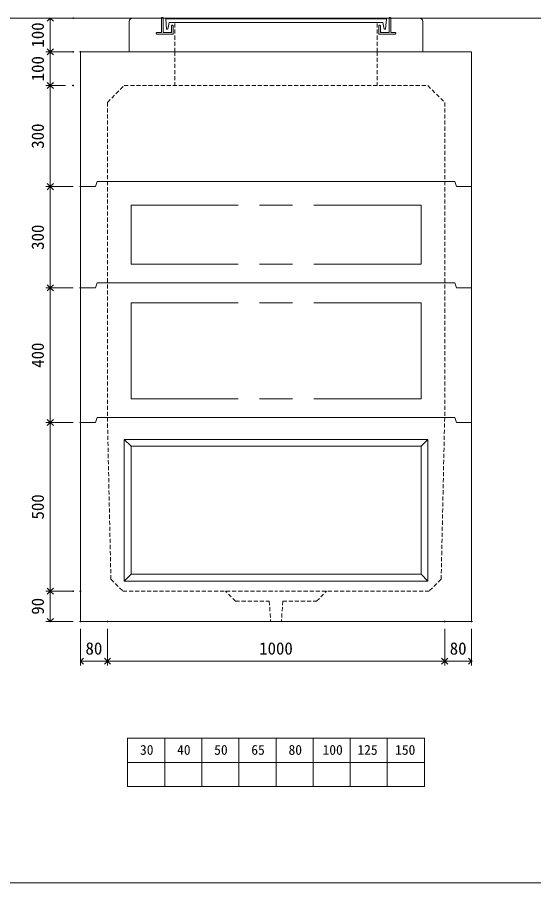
# Model space of a CAD drawing. Units: millimetres, scale not verified. Extents: x -4890 to 18490, y -2339 to 2339.
# Drawn here: x 1828 to 3359, y -1936 to 632 of the extents above; entities that cross this region are included whole.
import ezdxf
from ezdxf.enums import TextEntityAlignment as Align

# ---------------------------------------------------------------- set-up
doc = ezdxf.new("R2010")
doc.units = ezdxf.units.MM
doc.header["$LTSCALE"] = 10
doc.header["$PDMODE"] = 32
doc.header["$PDSIZE"] = 2
doc.linetypes.add('DASHED1', pattern=[1.8, 1.2, -0.6])
doc.linetypes.add('USER2', pattern=[50.8, 31.75, -6.35, 6.35, -6.35])
doc.layers.add('0-1_Defpoints', color=7, linetype='Continuous')
for name, color, linetype, lineweight in [('0-2_waku', 7, 'Continuous', 18), ('0-3_gaikei', 7, 'Continuous', 18), ('0-4_kakure', 7, 'DASHED1', 5), ('0-5_sunpou', 7, 'Continuous', 5), ('0-9_uchigawa', 6, 'Continuous', 18), ('0-B_futa', 3, 'Continuous', 18), ('0-C_GL', 4, 'Continuous', 18), ('0-E_文字１', 7, 'Continuous', 18), ('1-3_uchigawa2', 6, 'USER2', 18)]:
    doc.layers.add(name, color=color, linetype=linetype, lineweight=lineweight)
doc.styles.add('ＭＳ ゴシック', font='')
doc.styles.get('ＭＳ ゴシック').set_extended_font_data('MS Gothic')

# ---------------------------------------------------------------- blocks, each defined once
blk = doc.blocks.new('_Open90')
at = {"layer": '0-5_sunpou'}
blk.add_line((0, 0), (-1, 0), dxfattribs=at)
blk.add_lwpolyline([(-0.5, 0.5), (0, 0), (-0.5, -0.5)], dxfattribs=at)
blk = doc.blocks.new('D84')
at = {"layer": '0-1_Defpoints'}
for p in [(3462.32, 1004.36), (3542.32, 1004.36), (3542.32, 886.94)]:
    blk.add_point(p, dxfattribs=at)
at = {"layer": '0-5_sunpou'}
for p, q in [((3462.32, 982.36), (3462.32, 873.94)), ((3542.32, 982.36), (3542.32, 873.94)), ((3480.32, 886.94), (3524.32, 886.94))]:
    blk.add_line(p, q, dxfattribs=at)
at = {"layer": '0-5_sunpou', "xscale": 18, "yscale": 18, "rotation": 180}
blk.add_blockref('_Open90', (3462.32, 886.94), dxfattribs=at)
at = {"layer": '0-5_sunpou', "xscale": 18, "yscale": 18}
blk.add_blockref('_Open90', (3542.32, 886.94), dxfattribs=at)
at = {"layer": '0-5_sunpou', "style": 'ＭＳ ゴシック'}
blk.add_text('80', height=36.66, dxfattribs=at).set_placement((3477.32, 894.94), align=Align.BOTTOM_LEFT)
blk = doc.blocks.new('D85')
at = {"layer": '0-1_Defpoints'}
for p in [(3542.32, 1004.36), (4542.32, 1004.36), (4542.32, 886.94)]:
    blk.add_point(p, dxfattribs=at)
at = {"layer": '0-5_sunpou'}
for p, q in [((3542.32, 982.36), (3542.32, 873.94)), ((4542.32, 982.36), (4542.32, 873.94)), ((3560.32, 886.94), (4524.32, 886.94))]:
    blk.add_line(p, q, dxfattribs=at)
at = {"layer": '0-5_sunpou', "xscale": 18, "yscale": 18, "rotation": 180}
blk.add_blockref('_Open90', (3542.32, 886.94), dxfattribs=at)
at = {"layer": '0-5_sunpou', "xscale": 18, "yscale": 18}
blk.add_blockref('_Open90', (4542.32, 886.94), dxfattribs=at)
at = {"layer": '0-5_sunpou', "style": 'ＭＳ ゴシック'}
blk.add_text('1000', height=36.66, dxfattribs=at).set_placement((3992.32, 894.94), align=Align.BOTTOM_LEFT)
blk = doc.blocks.new('D86')
at = {"layer": '0-1_Defpoints'}
for p in [(4542.32, 1004.36), (4622.32, 1004.36), (4622.32, 886.94)]:
    blk.add_point(p, dxfattribs=at)
at = {"layer": '0-5_sunpou'}
for p, q in [((4542.32, 982.36), (4542.32, 873.94)), ((4622.32, 982.36), (4622.32, 873.94)), ((4560.32, 886.94), (4604.32, 886.94))]:
    blk.add_line(p, q, dxfattribs=at)
at = {"layer": '0-5_sunpou', "xscale": 18, "yscale": 18, "rotation": 180}
blk.add_blockref('_Open90', (4542.32, 886.94), dxfattribs=at)
at = {"layer": '0-5_sunpou', "xscale": 18, "yscale": 18}
blk.add_blockref('_Open90', (4622.32, 886.94), dxfattribs=at)
at = {"layer": '0-5_sunpou', "style": 'ＭＳ ゴシック'}
blk.add_text('80', height=36.66, dxfattribs=at).set_placement((4557.32, 894.94), align=Align.BOTTOM_LEFT)
blk = doc.blocks.new('D87')
at = {"layer": '0-1_Defpoints'}
for p in [(3462.32, 1094.36), (3373, 1004.36), (3462.32, 1004.36)]:
    blk.add_point(p, dxfattribs=at)
at = {"layer": '0-5_sunpou'}
for p, q in [((3440.32, 1094.36), (3360, 1094.36)), ((3373, 1076.36), (3373, 1022.36)), ((3440.32, 1004.36), (3360, 1004.36))]:
    blk.add_line(p, q, dxfattribs=at)
at = {"layer": '0-5_sunpou', "xscale": 18, "yscale": 18}
for p, rotation in [((3373, 1094.36), 90), ((3373, 1004.36), 270)]:
    blk.add_blockref('_Open90', p, dxfattribs=dict(at, rotation=rotation))
at = {"layer": '0-5_sunpou', "style": 'ＭＳ ゴシック'}
blk.add_text('90', height=36.66, rotation=90, dxfattribs=at).set_placement((3365, 1024.36), align=Align.BOTTOM_LEFT)
blk = doc.blocks.new('D88')
at = {"layer": '0-1_Defpoints'}
for p in [(3462.32, 1594.36), (3373, 1094.36), (3440.32, 1094.36)]:
    blk.add_point(p, dxfattribs=at)
at = {"layer": '0-5_sunpou'}
for p, q in [((3440.32, 1594.36), (3360, 1594.36)), ((3373, 1576.36), (3373, 1112.36)), ((3418.32, 1094.36), (3360, 1094.36))]:
    blk.add_line(p, q, dxfattribs=at)
at = {"layer": '0-5_sunpou', "xscale": 18, "yscale": 18}
for p, rotation in [((3373, 1594.36), 90), ((3373, 1094.36), 270)]:
    blk.add_blockref('_Open90', p, dxfattribs=dict(at, rotation=rotation))
at = {"layer": '0-5_sunpou', "style": 'ＭＳ ゴシック'}
blk.add_text('500', height=36.66, rotation=90, dxfattribs=at).set_placement((3365, 1306.86), align=Align.BOTTOM_LEFT)
blk = doc.blocks.new('D89')
at = {"layer": '0-1_Defpoints'}
for p in [(3440.32, 2794.36), (3373, 2694.36), (3462.32, 2694.36)]:
    blk.add_point(p, dxfattribs=at)
at = {"layer": '0-5_sunpou'}
for p, q in [((3418.32, 2794.36), (3360, 2794.36)), ((3373, 2776.36), (3373, 2712.36)), ((3440.32, 2694.36), (3360, 2694.36))]:
    blk.add_line(p, q, dxfattribs=at)
at = {"layer": '0-5_sunpou', "xscale": 18, "yscale": 18}
for p, rotation in [((3373, 2794.36), 90), ((3373, 2694.36), 270)]:
    blk.add_blockref('_Open90', p, dxfattribs=dict(at, rotation=rotation))
at = {"layer": '0-5_sunpou', "style": 'ＭＳ ゴシック'}
blk.add_text('100', height=36.66, rotation=90, dxfattribs=at).set_placement((3365, 2706.86), align=Align.BOTTOM_LEFT)
blk = doc.blocks.new('D90')
at = {"layer": '0-1_Defpoints'}
for p in [(3440.32, 2694.36), (3373, 2594.36), (3440.32, 2594.36)]:
    blk.add_point(p, dxfattribs=at)
at = {"layer": '0-5_sunpou'}
for p, q in [((3418.32, 2694.36), (3360, 2694.36)), ((3373, 2676.36), (3373, 2612.36)), ((3418.32, 2594.36), (3360, 2594.36))]:
    blk.add_line(p, q, dxfattribs=at)
at = {"layer": '0-5_sunpou', "xscale": 18, "yscale": 18}
for p, rotation in [((3373, 2694.36), 90), ((3373, 2594.36), 270)]:
    blk.add_blockref('_Open90', p, dxfattribs=dict(at, rotation=rotation))
at = {"layer": '0-5_sunpou', "style": 'ＭＳ ゴシック'}
blk.add_text('100', height=36.66, rotation=90, dxfattribs=at).set_placement((3365, 2606.86), align=Align.BOTTOM_LEFT)
blk = doc.blocks.new('D91')
at = {"layer": '0-1_Defpoints'}
for p in [(3440.32, 2594.36), (3373, 2294.36), (3462.32, 2294.36)]:
    blk.add_point(p, dxfattribs=at)
at = {"layer": '0-5_sunpou'}
for p, q in [((3418.32, 2594.36), (3360, 2594.36)), ((3373, 2576.36), (3373, 2312.36)), ((3440.32, 2294.36), (3360, 2294.36))]:
    blk.add_line(p, q, dxfattribs=at)
at = {"layer": '0-5_sunpou', "xscale": 18, "yscale": 18}
for p, rotation in [((3373, 2594.36), 90), ((3373, 2294.36), 270)]:
    blk.add_blockref('_Open90', p, dxfattribs=dict(at, rotation=rotation))
at = {"layer": '0-5_sunpou', "style": 'ＭＳ ゴシック'}
blk.add_text('300', height=36.66, rotation=90, dxfattribs=at).set_placement((3365, 2406.86), align=Align.BOTTOM_LEFT)
blk = doc.blocks.new('D92')
at = {"layer": '0-1_Defpoints'}
for p in [(3462.32, 2294.36), (3373, 1994.36), (3462.32, 1994.36)]:
    blk.add_point(p, dxfattribs=at)
at = {"layer": '0-5_sunpou'}
for p, q in [((3440.32, 2294.36), (3360, 2294.36)), ((3373, 2276.36), (3373, 2012.36)), ((3440.32, 1994.36), (3360, 1994.36))]:
    blk.add_line(p, q, dxfattribs=at)
at = {"layer": '0-5_sunpou', "xscale": 18, "yscale": 18}
for p, rotation in [((3373, 2294.36), 90), ((3373, 1994.36), 270)]:
    blk.add_blockref('_Open90', p, dxfattribs=dict(at, rotation=rotation))
at = {"layer": '0-5_sunpou', "style": 'ＭＳ ゴシック'}
blk.add_text('300', height=36.66, rotation=90, dxfattribs=at).set_placement((3365, 2106.86), align=Align.BOTTOM_LEFT)
blk = doc.blocks.new('D93')
at = {"layer": '0-1_Defpoints'}
for p in [(3462.32, 1994.36), (3373, 1594.36), (3462.32, 1594.36)]:
    blk.add_point(p, dxfattribs=at)
at = {"layer": '0-5_sunpou'}
for p, q in [((3440.32, 1994.36), (3360, 1994.36)), ((3373, 1976.36), (3373, 1612.36)), ((3440.32, 1594.36), (3360, 1594.36))]:
    blk.add_line(p, q, dxfattribs=at)
at = {"layer": '0-5_sunpou', "xscale": 18, "yscale": 18}
for p, rotation in [((3373, 1994.36), 90), ((3373, 1594.36), 270)]:
    blk.add_blockref('_Open90', p, dxfattribs=dict(at, rotation=rotation))
at = {"layer": '0-5_sunpou', "style": 'ＭＳ ゴシック'}
blk.add_text('400', height=36.66, rotation=90, dxfattribs=at).set_placement((3365, 1756.86), align=Align.BOTTOM_LEFT)

msp = doc.modelspace()

# ---------------------------------------------------------------- linework, layer by layer
at = {"layer": '0-2_waku'}
for p, q in [((2155, -1506.7), (2155, -1650.7)), ((2155, -1506.7), (2155, -1650.7)), ((2155, -1506.7), (2155, -1650.7)), ((2155, -1506.7), (2155, -1650.7)), ((2155, -1506.7), (3035, -1506.7)), ((2265, -1506.7), (2265, -1650.7)), ((2375, -1506.7), (2375, -1650.7)), ((2375, -1506.7), (2375, -1650.7)), ((2485, -1506.7), (2485, -1650.7)), ((2595, -1506.7), (2595, -1650.7)), ((2705, -1506.7), (2705, -1650.7)), ((2815, -1506.7), (2815, -1650.7)), ((2925, -1506.7), (2925, -1650.7)), ((3035, -1506.7), (3035, -1650.7)), ((2155, -1578.7), (3035, -1578.7)), ((2155, -1650.7), (3035, -1650.7)), ((-1230, -1935.7), (4890, -1935.7))]:
    msp.add_line(p, q, dxfattribs=at)
msp.add_lwpolyline([(-1230, 2339.3), (-1230, -1935.7), (4890, -1935.7)], dxfattribs=at)
at = {"layer": '0-3_gaikei'}
for p, q in [((2160, 529.3), (2160, 619.3)), ((2170, 629.3), (2255, 629.3)), ((2935, 629.3), (3020, 629.3)), ((3030, 529.3), (3030, 619.3)), ((2015, 529.3), (3175, 529.3)), ((2015, 529.3), (2015, -570.7)), ((2060.5, 529.3), (2015, 529.3)), ((2160, 529.3), (2270, 529.3)), ((2160, 529.3), (2270, 529.3)), ((2160, 529.3), (2270, 529.3)), ((2160, 529.3), (2270, 529.3)), ((2160, 529.3), (2270, 529.3)), ((2160, 529.3), (2270, 529.3)), ((2195, 529.3), (2995, 529.3)), ((2195, 529.3), (2995, 529.3)), ((2195, 529.3), (2995, 529.3)), ((2195, 529.3), (2995, 529.3)), ((3030, 529.3), (2920, 529.3)), ((3030, 529.3), (2920, 529.3)), ((3030, 529.3), (2920, 529.3)), ((3030, 529.3), (2920, 529.3)), ((3030, 529.3), (2920, 529.3)), ((3030, 529.3), (2920, 529.3)), ((3030, 529.3), (2920, 529.3)), ((3030, 529.3), (2920, 529.3)), ((3175, 529.3), (3175, -860.7)), ((2595, 144.3), (2065, 144.3)), ((3125, 144.3), (2595, 144.3)), ((3125, 144.3), (3130, 129.3)), ((3175, 129.3), (3130, 129.3)), ((3150, 129.3), (3175, 129.3)), ((3150, 129.3), (3175, 129.3)), ((2595, -155.7), (2065, -155.7)), ((3125, -155.7), (2595, -155.7)), ((3125, -155.7), (3130, -170.7)), ((3175, -170.7), (3130, -170.7)), ((3150, -170.7), (3175, -170.7)), ((3150, -170.7), (3175, -170.7)), ((2595, -555.7), (2065, -555.7)), ((3125, -555.7), (2595, -555.7)), ((3125, -555.7), (3130, -570.7)), ((2015, -570.7), (2015, -1160.7)), ((3175, -570.7), (3130, -570.7)), ((3150, -570.7), (3175, -570.7)), ((3150, -570.7), (3175, -570.7))]:
    msp.add_line(p, q, dxfattribs=at)
for points in [[(2065, 144.3), (2060, 129.3), (2015, 129.3)], [(2065, -155.7), (2060, -170.7), (2015, -170.7)], [(2065, -555.7), (2060, -570.7), (2015, -570.7)], [(2015, -1160.7), (3175, -1160.7), (3175, -570.7)]]:
    msp.add_lwpolyline(points, dxfattribs=at)
for centre, radius, start, end in [((2169.42, 619.88), 9.44, 86.47383, 183.52617), ((3020.33, 619.63), 9.68, 358.04251, 91.95749)]:
    msp.add_arc(centre, radius, start, end, dxfattribs=at)
at = {"layer": '0-4_kakure'}
for p, q in [((2295, 529.3), (2295, 615.8)), ((2895, 529.3), (2895, 615.8)), ((2295, 529.3), (2295, 429.3)), ((2895, 529.3), (2895, 429.3)), ((2095, 379.3), (2145, 429.3)), ((2145, 429.3), (3045, 429.3)), ((3045, 429.3), (3095, 379.3)), ((2095, 379.3), (2095, -555.7)), ((3095, 379.3), (3095, -555.7)), ((2105.32, -1035.7), (2095, -555.7)), ((3095, -555.7), (3084.68, -1035.7)), ((2105.32, -1035.7), (2141.08, -1070.7)), ((2141.08, -1070.7), (2595, -1070.7)), ((2475, -1100.7), (2445, -1070.7)), ((2715, -1100.7), (2745, -1070.7)), ((2475, -1100.7), (2575, -1100.7)), ((2575, -1100.7), (2579, -1160.7)), ((2615, -1100.7), (2611, -1160.7)), ((2615, -1100.7), (2715, -1100.7))]:
    msp.add_line(p, q, dxfattribs=at)
msp.add_lwpolyline([(3084.68, -1035.7), (3048.92, -1070.7), (2595, -1070.7)], dxfattribs=at)
at = {"layer": '0-9_uchigawa'}
for p, q in [((2145, -620.7), (2165, -640.7)), ((2145, -1040.7), (2145, -620.7)), ((2165, -640.7), (2595, -640.7)), ((2165, -1020.7), (2165, -640.7)), ((3025, -1020.7), (3025, -640.7)), ((3045, -1040.7), (3045, -620.7)), ((2145, -1040.7), (2165, -1020.7)), ((2165, -1020.7), (3025, -1020.7)), ((3045, -1040.7), (3025, -1020.7)), ((2145, -1040.7), (3045, -1040.7))]:
    msp.add_line(p, q, dxfattribs=at)
for points in [[(2145, -620.7), (2595, -620.7), (3045, -620.7)], [(2595, -640.7), (3025, -640.7), (3045, -620.7)]]:
    msp.add_lwpolyline(points, dxfattribs=at)
at = {"layer": '0-B_futa'}
for p, q in [((2255, 629.3), (2255, 586.3)), ((2257, 631.3), (2260, 631.3)), ((2260, 631.3), (2260, 586.3)), ((2267.81, 626.8), (2922.14, 626.8)), ((2267.81, 626.8), (2270.3, 596.8)), ((2922.14, 626.8), (2919.89, 596.8)), ((2930, 631.3), (2930, 586.3)), ((2930, 631.3), (2933, 631.3)), ((2935, 629.3), (2935, 586.3)), ((2270.3, 596.8), (2274.01, 596.8)), ((2278.33, 615.8), (2274.01, 596.8)), ((2278.33, 615.8), (2911.67, 615.8)), ((2285, 606.3), (2285, 586.3)), ((2287, 608.3), (2288, 608.3)), ((2290, 606.3), (2290, 581.3)), ((2900, 606.3), (2900, 581.3)), ((2903, 608.3), (2902, 608.3)), ((2905, 606.3), (2905, 586.3)), ((2911.67, 615.8), (2915.99, 596.8)), ((2919.89, 596.8), (2915.99, 596.8)), ((2240, 584.3), (2240, 583.3)), ((2242, 586.3), (2255, 586.3)), ((2290, 581.3), (2242, 581.3)), ((2260, 586.3), (2285, 586.3)), ((2900, 581.3), (2948, 581.3)), ((2930, 586.3), (2905, 586.3)), ((2948, 586.3), (2935, 586.3)), ((2950, 584.3), (2950, 583.3))]:
    msp.add_line(p, q, dxfattribs=at)
for centre, start, end in [((2257, 629.3), 90, 180), ((2933, 629.3), 0, 90), ((2287, 606.3), 90, 180), ((2288, 606.3), 0, 90), ((2902, 606.3), 90, 180), ((2903, 606.3), 0, 90), ((2242, 584.3), 90, 180), ((2242, 583.3), 180, 270), ((2948, 584.3), 0, 90), ((2948, 583.3), 270, 0)]:
    msp.add_arc(centre, 2, start, end, dxfattribs=at)
at = {"layer": '0-C_GL'}
msp.add_line((-1230, 629.3), (4890, 629.3), dxfattribs=at)
at = {"layer": '1-3_uchigawa2'}
for p, q in [((2165, 74.3), (2595, 74.3)), ((2165, 74.3), (2165, -100.7)), ((3025, 74.3), (2595, 74.3)), ((3025, 74.3), (3025, -100.7)), ((2165, -100.7), (2595, -100.7)), ((3025, -100.7), (2595, -100.7)), ((2165, -215.7), (2595, -215.7)), ((2165, -215.7), (2165, -500.7)), ((3025, -215.7), (2595, -215.7)), ((3025, -215.7), (3025, -500.7)), ((2165, -500.7), (2595, -500.7)), ((3025, -500.7), (2595, -500.7))]:
    msp.add_line(p, q, dxfattribs=at)

# ---------------------------------------------------------------- block references
at = {"layer": '0-5_sunpou'}
for name in ['D89', 'D90', 'D91', 'D92', 'D93', 'D88', 'D87', 'D84', 'D85', 'D86']:
    msp.add_blockref(name, (-1447.32, -2165.06), dxfattribs=at)

# ---------------------------------------------------------------- texts
at = {"layer": '0-E_文字１', "style": 'ＭＳ ゴシック'}
for s, p in [('30', (2191.69, -1565.1)), ('40', (2301.69, -1565.1)), ('50', (2411.69, -1565.1)), ('65', (2521.69, -1565.1)), ('80', (2632.1, -1565.1)), ('100', (2732.97, -1565.1)), ('125', (2836.36, -1565.1)), ('150', (2948.13, -1565.1))]:
    msp.add_text(s, height=29.33, dxfattribs=at).set_placement(p, align=Align.BOTTOM_LEFT)

doc.saveas('drawing.dxf')
